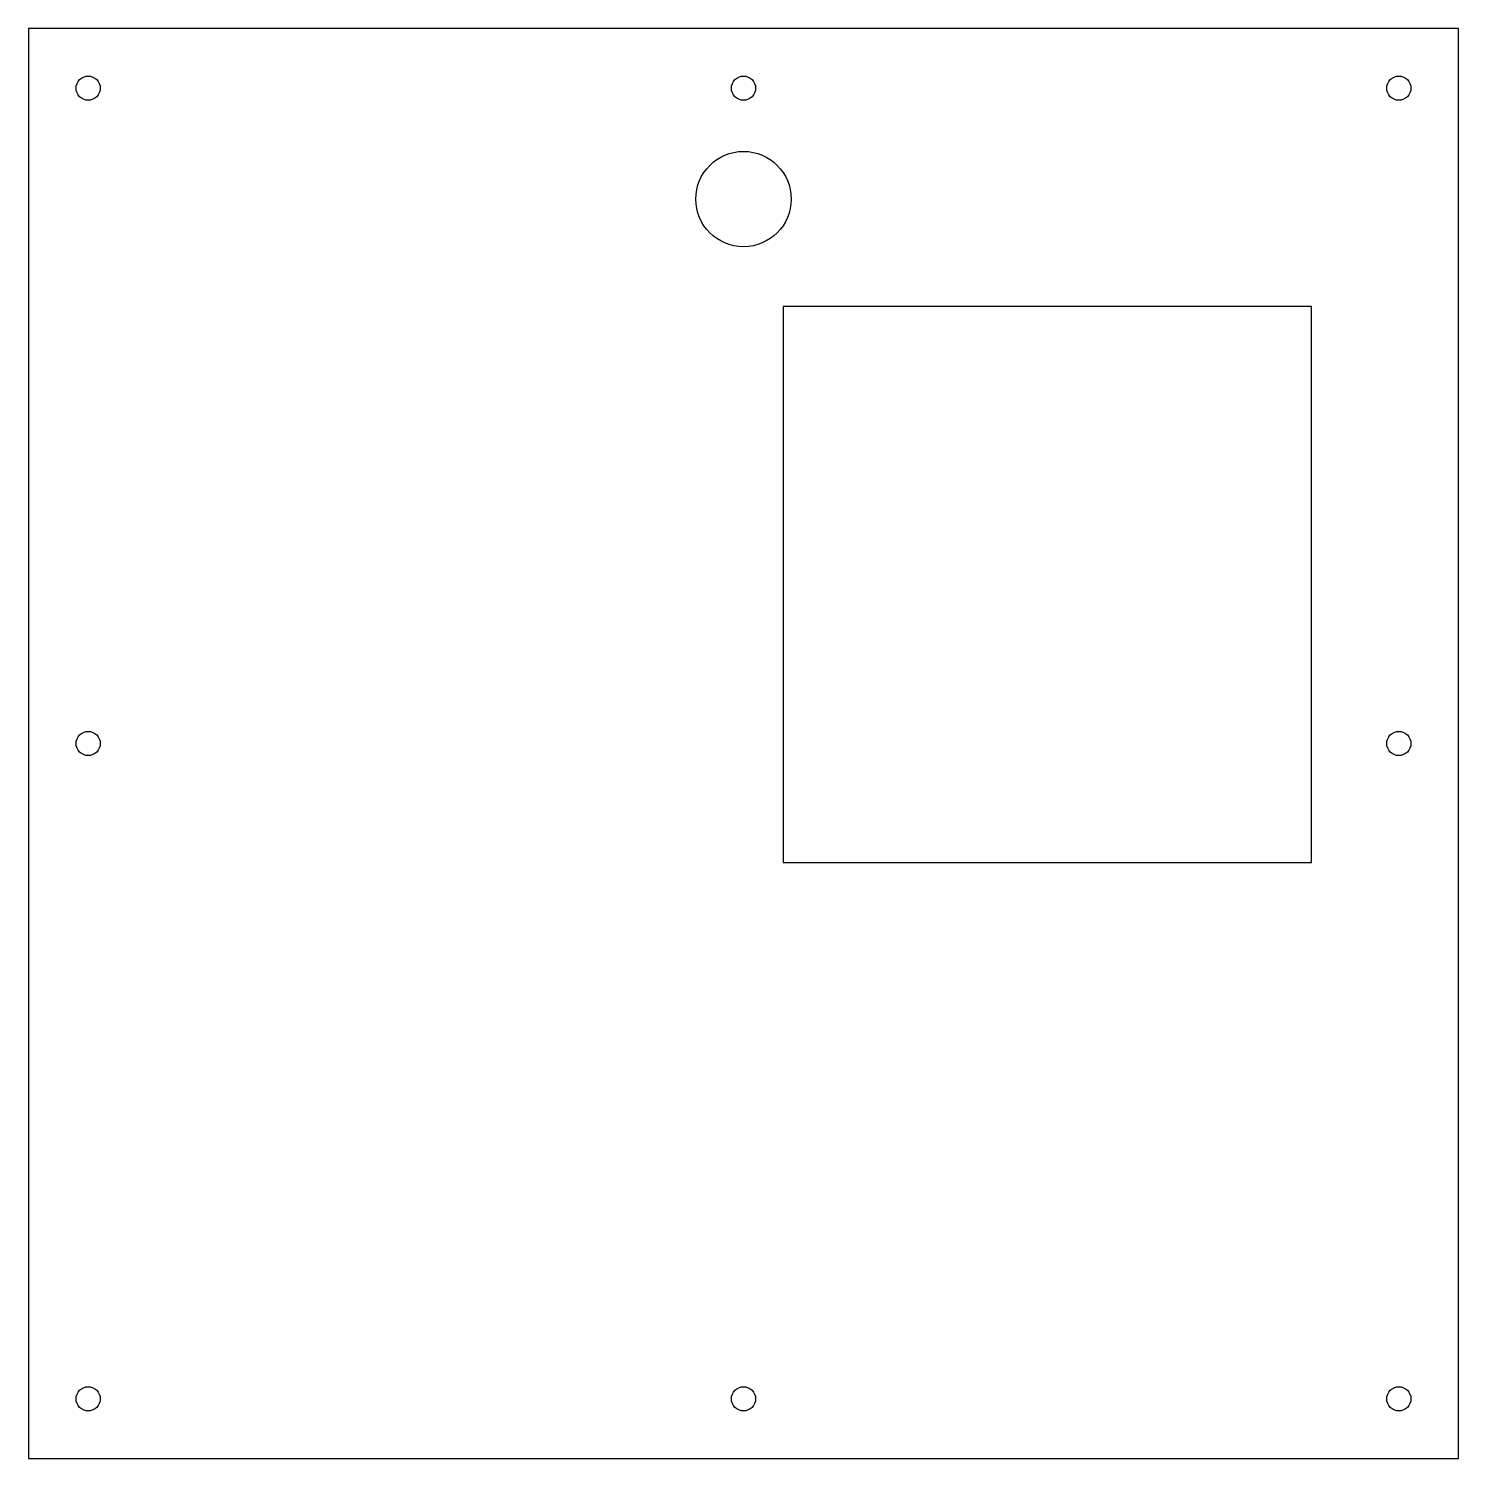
# Model space of a CAD drawing. Header units: inches. Extents: x -3.54 to 3.54, y -3.54 to 3.54.
import ezdxf

# ---------------------------------------------------------------- set-up
doc = ezdxf.new("R2010")
doc.units = ezdxf.units.IN
doc.header["$MEASUREMENT"] = 0

msp = doc.modelspace()

# ---------------------------------------------------------------- linework, layer by layer
at = {"color": 7, "linetype": 'Continuous', "lineweight": 25}
for p, q in [((-3.5433, 3.5433), (-3.5433, -3.5433)), ((3.5433, 3.5433), (-3.5433, 3.5433)), ((3.5433, -3.5433), (3.5433, 3.5433)), ((0.1969, 2.1654), (0.1969, -0.5906)), ((2.815, 2.1654), (0.1969, 2.1654)), ((2.815, -0.5906), (2.815, 2.1654)), ((0.1969, -0.5906), (2.815, -0.5906)), ((-3.5433, -3.5433), (3.5433, -3.5433))]:
    msp.add_line(p, q, dxfattribs=at)
for centre, radius in [((-3.248, 3.248), 0.06), ((0, 3.248), 0.06), ((3.248, 3.248), 0.06), ((0, 2.6985), 0.2362), ((-3.248, 0), 0.06), ((3.248, 0), 0.06), ((-3.248, -3.248), 0.06), ((0, -3.248), 0.06), ((3.248, -3.248), 0.06)]:
    msp.add_circle(centre, radius, dxfattribs=at)

doc.saveas('drawing.dxf')
